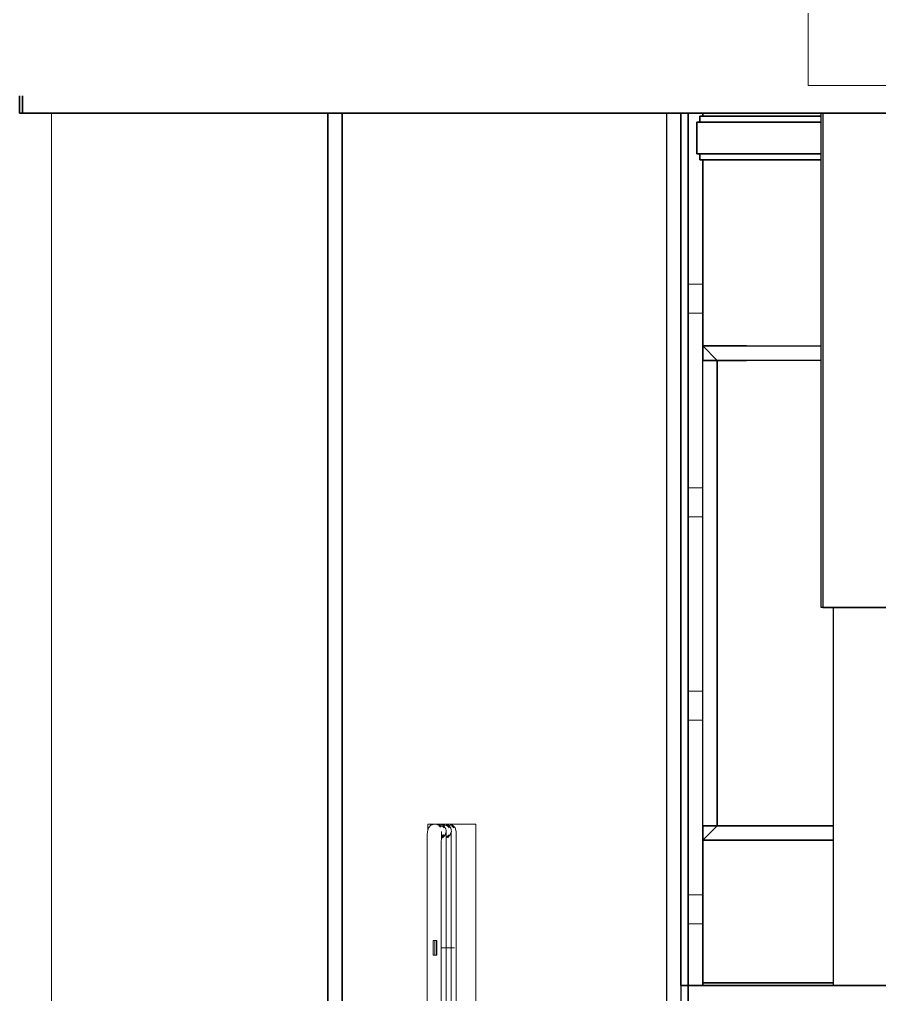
# Model space of a CAD drawing. Header units: millimetres. Extents: x 3774 to 718460, y -768339 to 192544.
# Drawn here: x 504453 to 507411, y -731142 to -727789 of the extents above; entities that cross this region are included whole.
import ezdxf

# ---------------------------------------------------------------- set-up
doc = ezdxf.new("R2010")
doc.units = ezdxf.units.MM
for name, pattern in [('DPA_Hidden 50', [3, 2, -1]), ('XKITLINE00', [0]), ('XKITLINE02', [4, 2, -2])]:
    doc.linetypes.add(name, pattern=pattern)
doc.layers.add('000 - 0_HIDE_OBJ_FRAMING_DEF_SUB_1', color=7, linetype='Continuous')
doc.layers.add('Bolt', color=7, linetype='Continuous', lineweight=0)
doc.layers.add('Part', color=7, linetype='Continuous', lineweight=0)

# ---------------------------------------------------------------- blocks, each defined once
blk = doc.blocks.new('*A21306429')
at = {"layer": 'Part', "color": 7, "linetype": 'XKITLINE00', "lineweight": 0}
for p, q in [((2515.971227, -152.659902), (2515.920561, -152.659902)), ((2515.920561, -152.659902), (2515.920561, -153.059902)), ((2515.968556, -153.059902), (2515.968556, -152.659902)), ((2515.920561, -153.059902), (2515.971227, -153.059902))]:
    blk.add_line(p, q, dxfattribs=at)
blk = doc.blocks.new('*A21316430')
at = {"layer": 'Part', "color": 7, "linetype": 'XKITLINE00', "lineweight": 0}
for p, q in [((2516.025075, -152.659902), (2515.971227, -152.659902)), ((2515.971227, -152.659902), (2515.971227, -153.059902)), ((2516.019232, -153.059902), (2516.019232, -152.659902)), ((2516.025075, -153.059902), (2516.025075, -152.659902)), ((2516.019232, -153.059902), (2515.971227, -153.059902)), ((2516.025075, -153.059902), (2516.019232, -153.059902))]:
    blk.add_line(p, q, dxfattribs=at)
blk = doc.blocks.new('*A21466443')
at = {"layer": 'Part', "color": 7, "linetype": 'XKITLINE00', "lineweight": 0}
for p, q in [((2529.844987, -123.539902), (2526.244987, -123.539902)), ((2526.244987, -123.539902), (2526.244987, -129.139902)), ((2529.844987, -129.139902), (2529.844987, -123.539902)), ((2526.244987, -129.139902), (2529.844987, -129.139902))]:
    blk.add_line(p, q, dxfattribs=at)
blk = doc.blocks.new('*A21656460')
at = {"layer": 'Part', "color": 7, "linetype": 'XKITLINE00', "lineweight": 0}
for p, q in [((2516.233001, -149.459902), (2516.359487, -149.459902)), ((2516.328533, -149.485502), (2516.359487, -149.485502)), ((2516.359487, -149.459902), (2516.456678, -149.485946)), ((2516.359487, -149.485502), (2516.44388, -149.508116)), ((2516.44388, -149.508116), (2516.49286, -149.557102)), ((2516.527827, -149.557102), (2516.456678, -149.485946)), ((2516.553869, -149.654302), (2516.527827, -149.557102)), ((2516.556003, -149.674937), (2516.553869, -149.654302)), ((2516.170393, -149.801148), (2516.169512, -149.751502)), ((2516.206495, -149.766851), (2516.191148, -149.751502)), ((2516.195182, -149.755536), (2516.19511, -149.751502)), ((2516.286119, -149.803441), (2516.293582, -149.805441)), ((2516.557991, -149.735437), (2516.556003, -149.674937)), ((2516.559699, -149.831678), (2516.557991, -149.735437)), ((2516.561009, -149.957102), (2516.559699, -149.831678)), ((2516.561833, -150.103161), (2516.561009, -149.957102)), ((2516.562114, -150.259902), (2516.561833, -150.103161)), ((2516.562114, -161.459902), (2516.562114, -150.259902)), ((2516.561833, -161.616642), (2516.562114, -161.459902)), ((2516.561009, -161.762702), (2516.561833, -161.616642)), ((2516.169512, -161.968302), (2516.170393, -161.918655)), ((2516.191148, -161.968302), (2516.206495, -161.952953)), ((2516.19511, -161.968302), (2516.195182, -161.964267)), ((2516.286119, -161.916362), (2516.293582, -161.914363)), ((2516.556003, -162.044866), (2516.557991, -161.984367)), ((2516.557991, -161.984367), (2516.559699, -161.888125)), ((2516.559699, -161.888125), (2516.561009, -161.762702)), ((2516.233001, -162.259902), (2516.359487, -162.259902)), ((2516.328533, -162.234302), (2516.359487, -162.234302)), ((2516.44388, -162.211687), (2516.359487, -162.234302)), ((2516.359487, -162.259902), (2516.456678, -162.233857)), ((2516.49286, -162.162702), (2516.44388, -162.211687)), ((2516.456678, -162.233857), (2516.527827, -162.162702)), ((2516.527827, -162.162702), (2516.553869, -162.065502)), ((2516.553869, -162.065502), (2516.556003, -162.044866))]:
    blk.add_line(p, q, dxfattribs=at)
for centre, radius, start, end in [((2516.233001, -149.654302), 0.1944, 123.950164, 136.181094), ((2516.233001, -149.654302), 0.1688, 115.808054, 136.360557), ((2516.233001, -149.654302), 0.1944, 356.349121, 112.433954), ((2516.233001, -149.654302), 0.1688, 36.083992, 103.358524), ((2516.233001, -149.654302), 0.1688, 240.843581, 244.191946), ((2516.233001, -162.065502), 0.1688, 115.808054, 119.156419), ((2516.233001, -162.065502), 0.1944, 223.818906, 236.049836), ((2516.233001, -162.065502), 0.1688, 223.639443, 244.191946), ((2516.233001, -162.065502), 0.1944, 247.566046, 3.65088), ((2516.233001, -162.065502), 0.1688, 256.641476, 323.916008)]:
    blk.add_arc(centre, radius, start, end, dxfattribs=at)
blk = doc.blocks.new('*A21666461')
at = {"layer": 'Part', "color": 7, "linetype": 'XKITLINE00', "lineweight": 0}
for p, q in [((2515.765468, -149.674937), (2515.767601, -149.654302)), ((2515.767601, -149.654302), (2515.793644, -149.557102)), ((2515.793644, -149.557102), (2515.864792, -149.485946)), ((2515.961983, -149.459902), (2515.864792, -149.485946)), ((2516.08847, -149.459902), (2515.961983, -149.459902)), ((2516.057515, -149.485502), (2516.08847, -149.485502)), ((2516.154232, -149.674937), (2516.156365, -149.654302)), ((2515.760462, -149.957102), (2515.761772, -149.831678)), ((2515.761772, -149.831678), (2515.763479, -149.735437)), ((2515.763479, -149.735437), (2515.765468, -149.674937)), ((2516.149226, -149.957102), (2516.150536, -149.831678)), ((2516.150536, -149.831678), (2516.152243, -149.735437)), ((2516.152243, -149.735437), (2516.154232, -149.674937)), ((2515.759357, -150.259902), (2515.759638, -150.103161)), ((2515.759638, -150.103161), (2515.760462, -149.957102)), ((2516.148121, -150.259902), (2516.148402, -150.103161)), ((2516.148402, -150.103161), (2516.149226, -149.957102)), ((2515.759357, -161.459902), (2515.759357, -150.259902)), ((2516.148121, -161.459902), (2516.148121, -150.259902)), ((2515.759638, -161.616642), (2515.759357, -161.459902)), ((2516.148402, -161.616642), (2516.148121, -161.459902)), ((2515.760462, -161.762702), (2515.759638, -161.616642)), ((2516.149226, -161.762702), (2516.148402, -161.616642)), ((2515.761772, -161.888125), (2515.760462, -161.762702)), ((2515.763479, -161.984367), (2515.761772, -161.888125)), ((2515.765468, -162.044866), (2515.763479, -161.984367)), ((2516.150536, -161.888125), (2516.149226, -161.762702)), ((2516.152243, -161.984367), (2516.150536, -161.888125)), ((2516.154232, -162.044866), (2516.152243, -161.984367)), ((2515.767601, -162.065502), (2515.765468, -162.044866)), ((2515.793644, -162.162702), (2515.767601, -162.065502)), ((2515.864792, -162.233857), (2515.793644, -162.162702)), ((2515.961983, -162.259902), (2515.864792, -162.233857)), ((2516.08847, -162.259902), (2515.961983, -162.259902)), ((2516.057515, -162.234302), (2516.08847, -162.234302)), ((2516.156365, -162.065502), (2516.154232, -162.044866))]:
    blk.add_line(p, q, dxfattribs=at)
for centre, radius, start, end in [((2516.08847, -149.654302), 0.1944, 289.28989, 109.615834), ((2516.08847, -149.654302), 0.1688, 36.083992, 98.212631), ((2516.08847, -149.654302), 0.1688, 292.350355, 323.916008), ((2516.08847, -162.065502), 0.1944, 250.384166, 70.71011), ((2516.08847, -162.065502), 0.1688, 36.083992, 67.649645), ((2516.08847, -162.065502), 0.1688, 261.787369, 323.916008)]:
    blk.add_arc(centre, radius, start, end, dxfattribs=at)
blk = doc.blocks.new('*A21676462')
at = {"layer": 'Part', "color": 7, "linetype": 'XKITLINE00', "lineweight": 0}
for p, q in [((2516.39675, -149.751502), (2516.419338, -149.671272)), ((2516.421048, -149.666859), (2516.419338, -149.671272)), ((2516.423059, -149.664538), (2516.421048, -149.666859)), ((2516.421322, -149.664538), (2516.423059, -149.664538)), ((2516.424116, -149.664538), (2516.423059, -149.664538)), ((2516.424116, -162.055265), (2516.424116, -149.664538)), ((2516.151053, -149.802558), (2516.15808, -149.804448)), ((2516.151072, -149.801485), (2516.16012, -149.803901)), ((2516.312136, -149.800487), (2516.286119, -149.807433)), ((2516.286119, -149.83294), (2516.324633, -149.822657)), ((2516.361783, -149.751502), (2516.312136, -149.800487)), ((2516.324633, -149.822657), (2516.39675, -149.751502)), ((2516.151053, -161.917245), (2516.15808, -161.915355)), ((2516.151072, -161.918318), (2516.16012, -161.915902)), ((2516.324633, -161.897146), (2516.286119, -161.886863)), ((2516.286119, -161.91237), (2516.312136, -161.919317)), ((2516.312136, -161.919317), (2516.361783, -161.968302)), ((2516.39675, -161.968302), (2516.324633, -161.897146)), ((2516.419338, -162.048531), (2516.39675, -161.968302)), ((2516.419338, -162.048531), (2516.421048, -162.052945)), ((2516.421048, -162.052945), (2516.423059, -162.055265)), ((2516.421322, -162.055265), (2516.423059, -162.055265)), ((2516.423059, -162.055265), (2516.424116, -162.055265))]:
    blk.add_line(p, q, dxfattribs=at)
blk = doc.blocks.new('*A21686463')
at = {"layer": 'Part', "color": 7, "linetype": 'XKITLINE00', "lineweight": 0}
for p, q in [((2515.77397, -149.63053), (2515.77397, -149.459902)), ((2515.77397, -149.459902), (2517.095448, -149.459902)), ((2517.095448, -163.059902), (2517.095448, -149.459902)), ((2515.77397, -163.059902), (2515.77397, -162.089273))]:
    blk.add_line(p, q, dxfattribs=at)
blk = doc.blocks.new('*A21696464')
at = {"layer": 'Bolt', "color": 7, "linetype": 'XKITLINE02', "lineweight": 0}
blk.add_line((2516.509428, -152.859902), (2516.1661, -152.859902), dxfattribs=at)
blk = doc.blocks.new('*A21726467')
at = {"layer": 'Part', "color": 7, "linetype": 'XKITLINE00', "lineweight": 0}
for p, q in [((2516.258754, -149.751502), (2516.281341, -149.671272)), ((2516.283052, -149.666859), (2516.281341, -149.671272)), ((2516.285062, -149.664538), (2516.283052, -149.666859)), ((2516.283325, -149.664538), (2516.285062, -149.664538)), ((2516.286119, -149.664538), (2516.285062, -149.664538)), ((2516.286119, -162.055265), (2516.286119, -149.664538)), ((2516.15053, -149.832297), (2516.186636, -149.822657)), ((2516.186636, -149.822657), (2516.258754, -149.751502)), ((2516.186636, -161.897146), (2516.15053, -161.887506)), ((2516.258754, -161.968302), (2516.186636, -161.897146)), ((2516.281341, -162.048531), (2516.258754, -161.968302)), ((2516.281341, -162.048531), (2516.283052, -162.052945)), ((2516.283052, -162.052945), (2516.285062, -162.055265)), ((2516.283325, -162.055265), (2516.285062, -162.055265)), ((2516.285062, -162.055265), (2516.286119, -162.055265))]:
    blk.add_line(p, q, dxfattribs=at)
blk = doc.blocks.new('*A21736468')
at = {"layer": 'Part', "color": 7, "linetype": 'XKITLINE00', "lineweight": 0}
for p, q in [((2516.08847, -149.459902), (2516.233001, -149.459902)), ((2516.184002, -149.485502), (2516.233001, -149.485502)), ((2516.281341, -149.671272), (2516.258754, -149.751502)), ((2516.281341, -149.671272), (2516.282606, -149.666859)), ((2516.282606, -149.666859), (2516.283325, -149.664538)), ((2516.419338, -149.671272), (2516.39675, -149.751502)), ((2516.419338, -149.671272), (2516.420603, -149.666859)), ((2516.420603, -149.666859), (2516.421322, -149.664538)), ((2516.186636, -149.822657), (2516.15053, -149.832297)), ((2516.151053, -149.802558), (2516.15808, -149.804448)), ((2516.151072, -149.801485), (2516.16012, -149.803901)), ((2516.172862, -149.800487), (2516.151469, -149.779091)), ((2516.258754, -149.751502), (2516.186636, -149.822657)), ((2516.286119, -149.807433), (2516.312136, -149.800487)), ((2516.324633, -149.822657), (2516.286119, -149.83294)), ((2516.312136, -149.800487), (2516.361783, -149.751502)), ((2516.39675, -149.751502), (2516.324633, -149.822657))]:
    blk.add_line(p, q, dxfattribs=at)
for centre, radius, start, end in [((2516.08847, -149.654302), 0.1944, 289.289892, 109.615833), ((2516.08847, -149.654302), 0.1688, 36.083992, 98.21263), ((2516.233001, -149.654302), 0.1944, 123.950164, 136.181094), ((2516.233001, -149.654302), 0.1688, 115.808054, 136.360557), ((2516.233001, -149.654302), 0.1944, 356.349121, 112.433954), ((2516.233001, -149.654302), 0.1688, 36.083992, 103.358524), ((2516.233001, -149.654302), 0.1688, 240.843581, 244.191946), ((2516.08847, -149.654302), 0.1688, 292.350357, 323.916008)]:
    blk.add_arc(centre, radius, start, end, dxfattribs=at)
blk = doc.blocks.new('W-1-PP19-SE-ENT3_20260407-143459_PP19_ENT3_SE_ELE4')
at = {"color": 7, "lineweight": 0, "xscale": 125, "yscale": 125, "zscale": 125}
for name in ['*A21466443', '*A21666461', '*A21686463', '*A21736468', '*A21656460', '*A21726467', '*A21676462', '*A21306429', '*A21316430', '*A21696464']:
    blk.add_blockref(name, (-320145.950375, 121992.48775), dxfattribs=at)
blk = doc.blocks.new('System Panel - Entrance Glazed 12mm-11964370-2350-01 ENTRANCE 3 ELEVATION 4')
at = {"layer": '000 - 0_HIDE_OBJ_FRAMING_DEF_SUB_1', "color": 7}
for p, q in [((-15629.9, 105550), (-17369.9, 105550)), ((-17369.9, 105550), (-17369.9, 103850)), ((-17369.9, 105550), (-15629.9, 105550)), ((-15629.9, 103850), (-15629.9, 105550)), ((-15629.9, 105550), (-15629.9, 103850)), ((-17369.9, 103850), (-15629.9, 103850)), ((-15629.9, 103850), (-17369.9, 103850))]:
    blk.add_line(p, q, dxfattribs=at)
blk = doc.blocks.new('DPA_Rectangular Tuscan Column - Rectangular Tuscan Column-11935156-2350-01 ENTRANCE 3 ELEVATION 4')
at = {"layer": '000 - 0_HIDE_OBJ_FRAMING_DEF_SUB_1', "color": 7}
for p, q in [((-17783, 105550), (-17633, 105550)), ((-17633, 105550), (-17783, 105550)), ((-17783, 105540), (-17783, 105550)), ((-17783, 105550), (-17783, 105540)), ((-17233, 105550), (-17183, 105550)), ((-17183, 105550), (-17233, 105550)), ((-17803, 105520), (-17803, 105410)), ((-17803, 105410), (-17803, 105520)), ((-17803, 105520), (-17783, 105520)), ((-17783, 105520), (-17803, 105520)), ((-17793, 105540), (-17793, 105520)), ((-17793, 105520), (-17793, 105540)), ((-17793, 105540), (-17783, 105540)), ((-17783, 105540), (-17793, 105540)), ((-17783, 105520), (-17793, 105520)), ((-17793, 105520), (-17783, 105520)), ((-17783, 105410), (-17803, 105410)), ((-17803, 105410), (-17783, 105410)), ((-17793, 105410), (-17793, 105390)), ((-17793, 105390), (-17793, 105410)), ((-17793, 105410), (-17783, 105410)), ((-17783, 105410), (-17793, 105410)), ((-17783, 105390), (-17793, 105390)), ((-17793, 105390), (-17783, 105390)), ((-17783, 104750), (-17783, 105390)), ((-17783, 105390), (-17783, 104750)), ((-17633, 104750), (-17783, 104750)), ((-17783, 104750), (-17633, 104750)), ((-17783, 104700), (-17783, 104750)), ((-17783, 104750), (-17733, 104700)), ((-17633, 104750), (-17783, 104750)), ((-17783, 104750), (-17633, 104750)), ((-17783, 104750), (-17733, 104700)), ((-17783, 104750), (-17783, 104700)), ((-17783, 103100), (-17783, 104700)), ((-17783, 103100), (-17783, 104700)), ((-17783, 104700), (-17733, 104700)), ((-17733, 104700), (-17783, 104700)), ((-17783, 104700), (-17733, 104700)), ((-17733, 104700), (-17783, 104700)), ((-17733, 103100), (-17733, 104700)), ((-17733, 104700), (-17733, 103100)), ((-17633, 104700), (-17733, 104700)), ((-17733, 104700), (-17633, 104700)), ((-17733, 104700), (-17633, 104700)), ((-17633, 104700), (-17733, 104700)), ((-17733, 103100), (-17783, 103100)), ((-17783, 103100), (-17733, 103100)), ((-17733, 103100), (-17783, 103050)), ((-17783, 103050), (-17783, 103100)), ((-17733, 103100), (-17783, 103100)), ((-17733, 103100), (-17783, 103050)), ((-17783, 103100), (-17783, 103050)), ((-17783, 103100), (-17733, 103100)), ((-17733, 103100), (-17633, 103100)), ((-17633, 103100), (-17733, 103100)), ((-17633, 103100), (-17733, 103100)), ((-17733, 103100), (-17633, 103100)), ((-17783, 103050), (-17633, 103050)), ((-17633, 103050), (-17783, 103050)), ((-17783, 102560), (-17783, 103050)), ((-17783, 103050), (-17783, 102560)), ((-17783, 103050), (-17633, 103050)), ((-17633, 103050), (-17783, 103050)), ((-17783, 102560), (-17633, 102560)), ((-17633, 102560), (-17783, 102560)), ((-17783, 102550), (-17783, 102560)), ((-17783, 102560), (-17783, 102550)), ((-17783, 102560), (-17633, 102560)), ((-17633, 102560), (-17783, 102560)), ((-17783, 102550), (-17633, 102550)), ((-17633, 102550), (-17783, 102550)), ((-17233, 102550), (-17183, 102550)), ((-17183, 102550), (-17233, 102550))]:
    blk.add_line(p, q, dxfattribs=at)
blk = doc.blocks.new('DPA_Rectangular Tuscan Column - Rectangular Tuscan Column-V146-2350-01 ENTRANCE 3 ELEVATION 4')
at = {"layer": '000 - 0_HIDE_OBJ_FRAMING_DEF_SUB_1', "color": 7}
for p, q in [((-17783, 105550), (-17183, 105550)), ((-17633, 105550), (-17783, 105550)), ((-17783, 105540), (-17783, 105550)), ((-17783, 105550), (-17783, 105540)), ((-17233, 105550), (-17633, 105550)), ((-17183, 105550), (-17233, 105550)), ((-17803, 105520), (-17803, 105410)), ((-17803, 105410), (-17803, 105520)), ((-17803, 105520), (-17783, 105520)), ((-17375.9, 105520), (-17803, 105520)), ((-17793, 105540), (-17793, 105520)), ((-17793, 105520), (-17793, 105540)), ((-17793, 105540), (-17783, 105540)), ((-17375.9, 105540), (-17793, 105540)), ((-17783, 105520), (-17793, 105520)), ((-17793, 105520), (-17375.9, 105520)), ((-17783, 105540), (-17375.9, 105540)), ((-17783, 105410), (-17803, 105410)), ((-17803, 105410), (-17375.9, 105410)), ((-17793, 105410), (-17793, 105390)), ((-17793, 105390), (-17793, 105410)), ((-17793, 105410), (-17783, 105410)), ((-17375.9, 105410), (-17793, 105410)), ((-17783, 105390), (-17793, 105390)), ((-17793, 105390), (-17375.9, 105390)), ((-17783, 104750), (-17783, 105390)), ((-17783, 105390), (-17783, 104750)), ((-17375.9, 105390), (-17783, 105390)), ((-17633, 104750), (-17783, 104750)), ((-17783, 104750), (-17375.9, 104750)), ((-17783, 104700), (-17783, 104750)), ((-17783, 104750), (-17733, 104700)), ((-17633, 104750), (-17783, 104750)), ((-17783, 104750), (-17375.9, 104750)), ((-17783, 104750), (-17733, 104700)), ((-17783, 104750), (-17783, 104700)), ((-17633, 104750), (-17375.9, 104750)), ((-17783, 103100), (-17783, 104700)), ((-17783, 103100), (-17783, 104700)), ((-17783, 104700), (-17733, 104700)), ((-17733, 104700), (-17783, 104700)), ((-17783, 104700), (-17733, 104700)), ((-17733, 104700), (-17783, 104700)), ((-17733, 103100), (-17733, 104700)), ((-17733, 104700), (-17733, 103100)), ((-17375.9, 104700), (-17733, 104700)), ((-17733, 104700), (-17633, 104700)), ((-17733, 104700), (-17633, 104700)), ((-17375.9, 104700), (-17733, 104700)), ((-17733, 103100), (-17783, 103100)), ((-17783, 103100), (-17733, 103100)), ((-17733, 103100), (-17783, 103050)), ((-17783, 103050), (-17783, 103100)), ((-17733, 103100), (-17783, 103100)), ((-17733, 103100), (-17783, 103050)), ((-17783, 103100), (-17783, 103050)), ((-17783, 103100), (-17733, 103100)), ((-17733, 103100), (-17633, 103100)), ((-17332.7, 103100), (-17733, 103100)), ((-17633, 103100), (-17733, 103100)), ((-17733, 103100), (-17332.7, 103100)), ((-17783, 103050), (-17332.7, 103050)), ((-17633, 103050), (-17783, 103050)), ((-17783, 102560), (-17783, 103050)), ((-17783, 103050), (-17783, 102560)), ((-17783, 103050), (-17633, 103050)), ((-17332.7, 103050), (-17783, 103050)), ((-17783, 102560), (-17332.7, 102560)), ((-17633, 102560), (-17783, 102560)), ((-17783, 102550), (-17783, 102560)), ((-17783, 102560), (-17783, 102550)), ((-17783, 102560), (-17633, 102560)), ((-17332.7, 102560), (-17783, 102560)), ((-17783, 102550), (-17633, 102550)), ((-17183, 102550), (-17783, 102550)), ((-17233, 102550), (-17183, 102550))]:
    blk.add_line(p, q, dxfattribs=at)
blk = doc.blocks.new('System Panel - Entrance Glazed 12mm-11964369-2350-01 ENTRANCE 3 ELEVATION 4')
at = {"layer": '000 - 0_HIDE_OBJ_FRAMING_DEF_SUB_1', "color": 7}
for p, q in [((-17375.9, 103850), (-17375.9, 105550)), ((-17375.9, 105550), (-17363.9, 105550)), ((-17363.9, 103850), (-17375.9, 103850))]:
    blk.add_line(p, q, dxfattribs=at)
blk = doc.blocks.new('System Panel - Entrance Glazed 12mm-11964405-2350-01 ENTRANCE 3 ELEVATION 4')
at = {"layer": '000 - 0_HIDE_OBJ_FRAMING_DEF_SUB_1', "color": 7}
blk.add_line((-17261.9, 102550), (-17273.9, 102550), dxfattribs=at)
blk = doc.blocks.new('System Panel - Entrance Glazed 12mm-11964406-2350-01 ENTRANCE 3 ELEVATION 4')
at = {"layer": '000 - 0_HIDE_OBJ_FRAMING_DEF_SUB_1', "color": 7}
for p, q in [((-15629.9, 102550), (-15629.9, 103950)), ((-15629.9, 103950), (-15629.9, 102550)), ((-17267.9, 102550), (-15629.9, 102550)), ((-15629.9, 102550), (-17267.9, 102550))]:
    blk.add_line(p, q, dxfattribs=at)
blk = doc.blocks.new('Columns 1 - Columns 1-11975805-2350-01 ENTRANCE 3 ELEVATION 4')
at = {"layer": '000 - 0_HIDE_OBJ_FRAMING_DEF_SUB_1', "color": 7}
for p, q in [((-17332.7, 102550), (-17332.7, 103850)), ((-17332.7, 102550), (-17332.7, 103850)), ((-17092.9, 102550), (-17332.7, 102550)), ((-17332.7, 102550), (-17182.9, 102550)), ((-17182.9, 102550), (-17092.9, 102550))]:
    blk.add_line(p, q, dxfattribs=at)
blk = doc.blocks.new('System Panel - DPA-AR_Metal Ceiling Rectangular Panel-16084104-2350-01 ENTRANCE 3 ELEVATION 4')
at = {"layer": '000 - 0_HIDE_OBJ_FRAMING_DEF_SUB_1', "color": 7}
for p, q in [((-20123, 105555), (-20123, 105550)), ((-20123, 105550), (-20123, 105555)), ((-20123, 105550), (-19247.7, 105550)), ((-19247.7, 105550), (-20123, 105550)), ((-19198.2, 105550), (-17832.9, 105550)), ((-17832.9, 105550), (-19198.2, 105550))]:
    blk.add_line(p, q, dxfattribs=at)
blk = doc.blocks.new('DPA_CP_Metal Ceiling Panel - Vertical Panel Entrance-16084103-2350-01 ENTRANCE 3 ELEVATION 4')
at = {"layer": '000 - 0_HIDE_OBJ_FRAMING_DEF_SUB_1', "color": 7}
for p, q in [((-20123, 105550), (-20123, 105555)), ((-20123, 105550), (-20123, 105555)), ((-19483, 105550), (-20123, 105550)), ((-20123, 105550), (-19483, 105550))]:
    blk.add_line(p, q, dxfattribs=at)
blk = doc.blocks.new('System Panel - DPA-AR_Metal Ceiling Rectangular Panel-16084102-2350-01 ENTRANCE 3 ELEVATION 4')
at = {"layer": '000 - 0_HIDE_OBJ_FRAMING_DEF_SUB_1', "color": 7}
for p, q in [((-20123, 105555), (-20123, 105550)), ((-20123, 105550), (-20123, 105555)), ((-20123, 105550), (-19247.7, 105550)), ((-19247.7, 105550), (-20123, 105550)), ((-19198.2, 105550), (-19023, 105550)), ((-17832.9, 105550), (-19198.2, 105550)), ((-18973, 105550), (-17832.9, 105550))]:
    blk.add_line(p, q, dxfattribs=at)
blk = doc.blocks.new('System Panel - DPA-AR_Metal Ceiling Rectangular Panel-16084402-2350-01 ENTRANCE 3 ELEVATION 4')
at = {"layer": '000 - 0_HIDE_OBJ_FRAMING_DEF_SUB_1', "color": 7}
for p, q in [((-20123, 105555), (-20123, 105550)), ((-20123, 105550), (-20123, 105555)), ((-20123, 105550), (-19247.7, 105550)), ((-19247.7, 105550), (-20123, 105550)), ((-19198.2, 105550), (-17832.9, 105550)), ((-17783, 105550), (-19198.2, 105550)), ((-17832.9, 105550), (-17783, 105550))]:
    blk.add_line(p, q, dxfattribs=at)
blk = doc.blocks.new('System Panel - DPA-AR_Metal Ceiling Rectangular Panel-16084403-2350-01 ENTRANCE 3 ELEVATION 4')
at = {"layer": '000 - 0_HIDE_OBJ_FRAMING_DEF_SUB_1', "color": 7}
for p, q in [((-20123, 105555), (-20123, 105550)), ((-20123, 105550), (-20123, 105555)), ((-20123, 105550), (-19247.7, 105550)), ((-19247.7, 105550), (-20123, 105550)), ((-19198.2, 105550), (-17783, 105550)), ((-17783, 105550), (-19198.2, 105550))]:
    blk.add_line(p, q, dxfattribs=at)
blk = doc.blocks.new('System Panel - DPA-AR_Metal Ceiling Rectangular Panel-16084612-2350-01 ENTRANCE 3 ELEVATION 4')
at = {"layer": '000 - 0_HIDE_OBJ_FRAMING_DEF_SUB_1', "color": 7}
for p, q in [((-20123, 105555), (-20123, 105550)), ((-20123, 105550), (-20123, 105555)), ((-20123, 105550), (-17783, 105550)), ((-17783, 105550), (-20123, 105550))]:
    blk.add_line(p, q, dxfattribs=at)
blk = doc.blocks.new('DPA_CP_Metal Ceiling Panel - Vertical Panel Entrance-16084011-2350-01 ENTRANCE 3 ELEVATION 4')
at = {"layer": '000 - 0_HIDE_OBJ_FRAMING_DEF_SUB_1', "color": 7}
for p, q in [((-20123, 105550), (-20123, 105555)), ((-20123, 105550), (-20123, 105555)), ((-19247.7, 105550), (-20123, 105550)), ((-20123, 105550), (-19247.7, 105550)), ((-19023, 105550), (-19198.2, 105550)), ((-19198.2, 105550), (-19023, 105550))]:
    blk.add_line(p, q, dxfattribs=at)
blk = doc.blocks.new('System Panel - DPA-AR_Metal Ceiling Rectangular Panel-16084010-2350-01 ENTRANCE 3 ELEVATION 4')
at = {"layer": '000 - 0_HIDE_OBJ_FRAMING_DEF_SUB_1', "color": 7}
for p, q in [((-20123, 105555), (-20123, 105550)), ((-20123, 105550), (-20123, 105555)), ((-20123, 105550), (-19247.7, 105550)), ((-19247.7, 105550), (-20123, 105550)), ((-19198.2, 105550), (-19023, 105550)), ((-19023, 105550), (-19198.2, 105550))]:
    blk.add_line(p, q, dxfattribs=at)
blk = doc.blocks.new('System Panel - DPA-AR_Metal Ceiling Rectangular Panel-19134544-2350-01 ENTRANCE 3 ELEVATION 4')
at = {"layer": '000 - 0_HIDE_OBJ_FRAMING_DEF_SUB_1', "color": 7}
for p, q in [((-20123, 105555), (-20123, 105550)), ((-20123, 105550), (-20123, 105555)), ((-20123, 105550), (-19247.7, 105550)), ((-19247.7, 105550), (-20123, 105550)), ((-19198.2, 105550), (-19023, 105550)), ((-19023, 105550), (-19198.2, 105550))]:
    blk.add_line(p, q, dxfattribs=at)
blk = doc.blocks.new('DPA_Curved type D - Curved Type A-19568152-2350-01 ENTRANCE 3 ELEVATION 4')
at = {"layer": '000 - 0_HIDE_OBJ_FRAMING_DEF_SUB_1', "color": 7}
for p, q in [((-19073, 105550), (-19023, 105550)), ((-17858, 105550), (-19073, 105550)), ((-19073, 102450), (-19073, 105550)), ((-19073, 105550), (-19073, 102450)), ((-19023, 105550), (-17908, 105550)), ((-19023, 102450), (-19023, 105550)), ((-19023, 105550), (-19023, 102450)), ((-17908, 105550), (-17858, 105550)), ((-17908, 105550), (-17908, 102450)), ((-17908, 105550), (-17908, 102450)), ((-17858, 105550), (-17858, 102450)), ((-17858, 105550), (-17858, 102450)), ((-19073, 102450), (-17858, 102450)), ((-19023, 102450), (-19073, 102450)), ((-17908, 102450), (-19023, 102450)), ((-17858, 102450), (-17908, 102450))]:
    blk.add_line(p, q, dxfattribs=at)
blk = doc.blocks.new('A5 _REVERSE_ - A5_Wall_ Acess Panel 900X900-19570345-2350-01 ENTRANCE 3 ELEVATION 4')
at = {"layer": '000 - 0_HIDE_OBJ_FRAMING_DEF_SUB_1', "color": 7}
for p, q in [((-19073, 103000), (-19073, 102100)), ((-19073, 103000), (-19073, 102100)), ((-19073, 102965), (-19073, 102135)), ((-19073, 102135), (-19073, 102965)), ((-19073, 102135), (-19073, 102965)), ((-19073, 102965), (-19073, 102135))]:
    blk.add_line(p, q, dxfattribs=at)
blk = doc.blocks.new('A$C7d5df670')
at = {"layer": '000 - 0_HIDE_OBJ_FRAMING_DEF_SUB_1', "lineweight": 9}
h = blk.add_hatch(dxfattribs=at)
h.set_pattern_fill('FP_48', style=0, pattern_type=2)
h.set_pattern_definition([(0, (1105, 2000), (0, 1400), []), (0, (1105, 2100), (0, 1400), []), (0, (1105, 2700), (0, 1400), []), (0, (1105, 2800), (0, 1400), []), (90, (1105, 1400), (-1200, 7e-14), []), (90, (1705, 2000), (-1200, 700), [100, -600])])
h.paths.add_polyline_path([(480, 1400), (530, 1400), (530, 4240), (520, 4240), (520, 4260), (510, 4260), (510, 4370), (520, 4370), (520, 4390), (530, 4390), (530, 4400), (480, 4400), (480, 1410)])
at = {"layer": '000 - 0_HIDE_OBJ_FRAMING_DEF_SUB_1', "color": 7}
for p, q in [((-1820, 4460), (-1820, 4400)), ((-1820, 4460), (-1820, 4400)), ((-1820, 4400), (-1820, 4460)), ((-1820, 4400), (-1820, 4460)), ((-1820, 4460), (-1820, 4400)), ((-1820, 4460), (-1820, 4400)), ((-1820, 4400), (-1820, 4460)), ((-1820, 4460), (-1820, 4400)), ((-1820, 4400), (-1820, 4460)), ((-1820, 4460), (-1820, 4400)), ((-1820, 4400), (-1820, 4460)), ((-1820, 4460), (-1820, 4400)), ((-1820, 4400), (-1820, 4460)), ((-1820, 4460), (-1820, 4400)), ((-1820, 4400), (-1820, 4460)), ((-1820, 4460), (-1820, 4400)), ((-1820, 4400), (-1820, 4460)), ((-1820, 4460), (-1820, 4400)), ((-1820, 4400), (-1820, 4460)), ((-1820, 4460), (-1820, 4400)), ((-1820, 4400), (-1820, 4460)), ((-1820, 4460), (-1820, 4400)), ((-1820, 4400), (-1820, 4460)), ((-1820, 4460), (-1820, 4400)), ((-1820, 4400), (-1820, 4460)), ((-1820, 4460), (-1820, 4400)), ((-1820, 4400), (-1820, 4460)), ((-1820, 4460), (-1820, 4400)), ((-1820, 4400), (-1820, 4460)), ((-1820, 4460), (-1820, 4400)), ((-1820, 4400), (-1820, 4460)), ((-1820, 4460), (-1820, 4400)), ((-1820, 4400), (-1820, 4460)), ((-1820, 4460), (-1820, 4400)), ((-1820, 4400), (-1820, 4460)), ((-1820, 4460), (-1820, 4400)), ((-1820, 4400), (-1820, 4460)), ((-1820, 4460), (-1820, 4400)), ((-1820, 4400), (-1820, 4460)), ((-1820, 4460), (-1820, 4400)), ((-1820, 4400), (-1820, 4460)), ((-1820, 4460), (-1820, 4400)), ((-1820, 4400), (-1820, 4460)), ((-1820, 4460), (-1820, 4400)), ((-1820, 4400), (-1820, 4460)), ((-1810, 4460), (-1810, 4400)), ((-1810, 4400), (-1810, 4460)), ((-1810, 4400), (-1810, 4460)), ((-1810, 4460), (-1810, 4400)), ((-1810, 4460), (-1810, 4400)), ((-1810, 4400), (-1810, 4460)), ((-1810, 4400), (-1810, 4460)), ((-1810, 4460), (-1810, 4400)), ((-1810, 4400), (-1810, 4460)), ((-1810, 4460), (-1810, 4400)), ((-1810, 4400), (-1810, 4460)), ((-1810, 4460), (-1810, 4400)), ((-1810, 4400), (-1810, 4460)), ((-1810, 4460), (-1810, 4400)), ((-1810, 4400), (-1810, 4460)), ((-1810, 4460), (-1810, 4400)), ((-1810, 4400), (-1810, 4460)), ((-1810, 4460), (-1810, 4400)), ((-1810, 4400), (-1810, 4460)), ((-1810, 4460), (-1810, 4400)), ((-1810, 4400), (-1810, 4460)), ((-1810, 4460), (-1810, 4400)), ((-1810, 4400), (-1810, 4460)), ((-1810, 4460), (-1810, 4400)), ((-1810, 4400), (-1810, 4460)), ((-1810, 4460), (-1810, 4400)), ((-1810, 4400), (-1810, 4460)), ((-1810, 4460), (-1810, 4400)), ((-1810, 4400), (-1810, 4460)), ((-1810, 4460), (-1810, 4400)), ((-1810, 4400), (-1810, 4460)), ((-1810, 4460), (-1810, 4400)), ((-1810, 4400), (-1810, 4460)), ((-1810, 4460), (-1810, 4400)), ((-1810, 4400), (-1810, 4460)), ((-1810, 4460), (-1810, 4400)), ((-1810, 4400), (-1810, 4460)), ((-1810, 4460), (-1810, 4400)), ((-1810, 4400), (-1810, 4460)), ((-1810, 4460), (-1810, 4400)), ((-1810, 4400), (-1810, 4460)), ((-1810, 4460), (-1810, 4400)), ((-1810, 4400), (-1810, 4460)), ((-1810, 4460), (-1810, 4400)), ((-1810, 4460), (-1810, 4400)), ((-1810, 4460), (-1810, 4400)), ((-1810, 4400), (-1820, 4400)), ((-1820, 4400), (-1810, 4400)), ((-1820, 4400), (-1810, 4400)), ((-1810, 4400), (-1820, 4400)), ((-1810, 4400), (-1820, 4400)), ((-1820, 4400), (-1810, 4400)), ((-1820, 4400), (-1810, 4400)), ((-1810, 4400), (-1820, 4400)), ((-1820, 4400), (-1810, 4400)), ((-1810, 4400), (-1820, 4400)), ((-1820, 4400), (-1810, 4400)), ((-1810, 4400), (-1820, 4400)), ((-1820, 4400), (-1810, 4400)), ((-1810, 4400), (-1820, 4400)), ((-1820, 4400), (-1810, 4400)), ((-1810, 4400), (-1820, 4400)), ((-1820, 4400), (-1810, 4400)), ((-1810, 4400), (-1820, 4400)), ((-1820, 4400), (-1810, 4400)), ((-1810, 4400), (-1820, 4400)), ((-1820, 4400), (-1810, 4400)), ((-1810, 4400), (-1820, 4400)), ((-1820, 4400), (-1810, 4400)), ((-1810, 4400), (-1820, 4400)), ((-1820, 4400), (-1810, 4400)), ((-1810, 4400), (-1820, 4400)), ((-1820, 4400), (-1810, 4400)), ((-1810, 4400), (-1820, 4400)), ((-1820, 4400), (-1810, 4400)), ((-1810, 4400), (-1820, 4400)), ((-1820, 4400), (-1810, 4400)), ((-1810, 4400), (-1820, 4400)), ((-1820, 4400), (-1810, 4400)), ((-1810, 4400), (-1820, 4400)), ((-1820, 4400), (-1810, 4400)), ((-1810, 4400), (-1820, 4400)), ((-1820, 4400), (-1810, 4400)), ((-1810, 4400), (-1820, 4400)), ((-1820, 4400), (-1810, 4400)), ((-1810, 4400), (-1820, 4400)), ((-1820, 4400), (-1810, 4400)), ((-1810, 4400), (-1820, 4400)), ((-1820, 4400), (-1810, 4400)), ((-1810, 4400), (-1820, 4400)), ((-1820, 4400), (-1810, 4400)), ((-1810, 4400), (-1820, 4400)), ((-1810, 4400), (-1610, 4400)), ((-1610, 4400), (-1810, 4400)), ((-1810, 4400), (-760, 4400)), ((-760, 4400), (-1810, 4400)), ((-760, 4400), (-1610, 4400)), ((-1610, 4400), (-760, 4400)), ((-760, 3486.2), (-760, 4400)), ((-760, 155), (-760, 4400)), ((480, 4400), (455, 4400)), ((455, 4400), (455, 1400)), ((455, 1400), (455, 4400)), ((455, 4400), (480, 4400)), ((480, 4400), (480, 1400)), ((480, 4400), (480, 1400)), ((480, 1400), (480, 4400)), ((480, 4400), (480, 1400)), ((-760, 155), (-760, 3416.1)), ((-760, 950), (-760, 1850)), ((-760, 1850), (-760, 950)), ((455, 1400), (480, 1400)), ((480, 1400), (455, 1400)), ((480, 1400), (4695.2, 1400)), ((680, 1400), (480, 1400)), ((480, 1300), (480, 1400)), ((480, 1400), (480, 1300)), ((680, 1400), (480, 1400)), ((480, 1400), (680, 1400)), ((1130, 1400), (1080, 1400)), ((1130, 1400), (1080, 1400)), ((1080, 1400), (1130, 1400)), ((4319.9, 1400), (1130, 1400))]:
    blk.add_line(p, q, dxfattribs=at)
at = {"layer": '000 - 0_HIDE_OBJ_FRAMING_DEF_SUB_1', "color": 7, "linetype": 'DPA_Hidden 50', "lineweight": 9}
blk.add_line((-1710, 4400), (-1710, -352.5), dxfattribs=at)
at = {"layer": '000 - 0_HIDE_OBJ_FRAMING_DEF_SUB_1', "color": 7}
for name in ['System Panel - DPA-AR_Metal Ceiling Rectangular Panel-16084104-2350-01 ENTRANCE 3 ELEVATION 4', 'DPA_CP_Metal Ceiling Panel - Vertical Panel Entrance-16084103-2350-01 ENTRANCE 3 ELEVATION 4', 'DPA_CP_Metal Ceiling Panel - Vertical Panel Entrance-16084103-2350-01 ENTRANCE 3 ELEVATION 4', 'System Panel - DPA-AR_Metal Ceiling Rectangular Panel-16084102-2350-01 ENTRANCE 3 ELEVATION 4', 'System Panel - DPA-AR_Metal Ceiling Rectangular Panel-16084402-2350-01 ENTRANCE 3 ELEVATION 4', 'DPA_CP_Metal Ceiling Panel - Vertical Panel Entrance-16084103-2350-01 ENTRANCE 3 ELEVATION 4', 'System Panel - DPA-AR_Metal Ceiling Rectangular Panel-16084403-2350-01 ENTRANCE 3 ELEVATION 4', 'System Panel - DPA-AR_Metal Ceiling Rectangular Panel-16084612-2350-01 ENTRANCE 3 ELEVATION 4', 'DPA_CP_Metal Ceiling Panel - Vertical Panel Entrance-16084011-2350-01 ENTRANCE 3 ELEVATION 4', 'System Panel - DPA-AR_Metal Ceiling Rectangular Panel-16084010-2350-01 ENTRANCE 3 ELEVATION 4', 'DPA_CP_Metal Ceiling Panel - Vertical Panel Entrance-16084011-2350-01 ENTRANCE 3 ELEVATION 4', 'System Panel - DPA-AR_Metal Ceiling Rectangular Panel-19134544-2350-01 ENTRANCE 3 ELEVATION 4', 'System Panel - DPA-AR_Metal Ceiling Rectangular Panel-16084010-2350-01 ENTRANCE 3 ELEVATION 4', 'DPA_CP_Metal Ceiling Panel - Vertical Panel Entrance-16084011-2350-01 ENTRANCE 3 ELEVATION 4', 'System Panel - DPA-AR_Metal Ceiling Rectangular Panel-16084010-2350-01 ENTRANCE 3 ELEVATION 4', 'DPA_CP_Metal Ceiling Panel - Vertical Panel Entrance-16084011-2350-01 ENTRANCE 3 ELEVATION 4', 'System Panel - DPA-AR_Metal Ceiling Rectangular Panel-16084010-2350-01 ENTRANCE 3 ELEVATION 4', 'DPA_CP_Metal Ceiling Panel - Vertical Panel Entrance-16084011-2350-01 ENTRANCE 3 ELEVATION 4', 'System Panel - DPA-AR_Metal Ceiling Rectangular Panel-16084010-2350-01 ENTRANCE 3 ELEVATION 4', 'DPA_CP_Metal Ceiling Panel - Vertical Panel Entrance-16084011-2350-01 ENTRANCE 3 ELEVATION 4', 'System Panel - DPA-AR_Metal Ceiling Rectangular Panel-16084010-2350-01 ENTRANCE 3 ELEVATION 4', 'DPA_CP_Metal Ceiling Panel - Vertical Panel Entrance-16084011-2350-01 ENTRANCE 3 ELEVATION 4', 'DPA_CP_Metal Ceiling Panel - Vertical Panel Entrance-16084103-2350-01 ENTRANCE 3 ELEVATION 4', 'System Panel - DPA-AR_Metal Ceiling Rectangular Panel-16084403-2350-01 ENTRANCE 3 ELEVATION 4', 'DPA_CP_Metal Ceiling Panel - Vertical Panel Entrance-16084103-2350-01 ENTRANCE 3 ELEVATION 4', 'System Panel - DPA-AR_Metal Ceiling Rectangular Panel-16084403-2350-01 ENTRANCE 3 ELEVATION 4', 'DPA_CP_Metal Ceiling Panel - Vertical Panel Entrance-16084103-2350-01 ENTRANCE 3 ELEVATION 4', 'System Panel - DPA-AR_Metal Ceiling Rectangular Panel-16084403-2350-01 ENTRANCE 3 ELEVATION 4', 'DPA_CP_Metal Ceiling Panel - Vertical Panel Entrance-16084103-2350-01 ENTRANCE 3 ELEVATION 4', 'System Panel - DPA-AR_Metal Ceiling Rectangular Panel-16084403-2350-01 ENTRANCE 3 ELEVATION 4', 'DPA_CP_Metal Ceiling Panel - Vertical Panel Entrance-16084103-2350-01 ENTRANCE 3 ELEVATION 4', 'System Panel - DPA-AR_Metal Ceiling Rectangular Panel-16084403-2350-01 ENTRANCE 3 ELEVATION 4', 'DPA_CP_Metal Ceiling Panel - Vertical Panel Entrance-16084103-2350-01 ENTRANCE 3 ELEVATION 4', 'System Panel - DPA-AR_Metal Ceiling Rectangular Panel-16084403-2350-01 ENTRANCE 3 ELEVATION 4', 'DPA_CP_Metal Ceiling Panel - Vertical Panel Entrance-16084103-2350-01 ENTRANCE 3 ELEVATION 4', 'System Panel - DPA-AR_Metal Ceiling Rectangular Panel-16084403-2350-01 ENTRANCE 3 ELEVATION 4', 'DPA_CP_Metal Ceiling Panel - Vertical Panel Entrance-16084103-2350-01 ENTRANCE 3 ELEVATION 4', 'System Panel - DPA-AR_Metal Ceiling Rectangular Panel-16084403-2350-01 ENTRANCE 3 ELEVATION 4', 'DPA_CP_Metal Ceiling Panel - Vertical Panel Entrance-16084103-2350-01 ENTRANCE 3 ELEVATION 4', 'System Panel - DPA-AR_Metal Ceiling Rectangular Panel-16084403-2350-01 ENTRANCE 3 ELEVATION 4', 'DPA_CP_Metal Ceiling Panel - Vertical Panel Entrance-16084103-2350-01 ENTRANCE 3 ELEVATION 4', 'System Panel - DPA-AR_Metal Ceiling Rectangular Panel-16084403-2350-01 ENTRANCE 3 ELEVATION 4', 'DPA_CP_Metal Ceiling Panel - Vertical Panel Entrance-16084103-2350-01 ENTRANCE 3 ELEVATION 4', 'System Panel - DPA-AR_Metal Ceiling Rectangular Panel-16084403-2350-01 ENTRANCE 3 ELEVATION 4', 'DPA_CP_Metal Ceiling Panel - Vertical Panel Entrance-16084103-2350-01 ENTRANCE 3 ELEVATION 4', 'DPA_Curved type D - Curved Type A-19568152-2350-01 ENTRANCE 3 ELEVATION 4', 'DPA_Rectangular Tuscan Column - Rectangular Tuscan Column-11935156-2350-01 ENTRANCE 3 ELEVATION 4', 'DPA_Rectangular Tuscan Column - Rectangular Tuscan Column-11935156-2350-01 ENTRANCE 3 ELEVATION 4', 'DPA_Rectangular Tuscan Column - Rectangular Tuscan Column-11935156-2350-01 ENTRANCE 3 ELEVATION 4', 'DPA_Rectangular Tuscan Column - Rectangular Tuscan Column-11935156-2350-01 ENTRANCE 3 ELEVATION 4', 'DPA_Rectangular Tuscan Column - Rectangular Tuscan Column-11935156-2350-01 ENTRANCE 3 ELEVATION 4', 'DPA_Rectangular Tuscan Column - Rectangular Tuscan Column-V146-2350-01 ENTRANCE 3 ELEVATION 4', 'System Panel - Entrance Glazed 12mm-11964369-2350-01 ENTRANCE 3 ELEVATION 4', 'System Panel - Entrance Glazed 12mm-11964370-2350-01 ENTRANCE 3 ELEVATION 4', 'System Panel - Entrance Glazed 12mm-11964406-2350-01 ENTRANCE 3 ELEVATION 4', 'Columns 1 - Columns 1-11975805-2350-01 ENTRANCE 3 ELEVATION 4', 'A5 _REVERSE_ - A5_Wall_ Acess Panel 900X900-19570345-2350-01 ENTRANCE 3 ELEVATION 4', 'System Panel - Entrance Glazed 12mm-11964405-2350-01 ENTRANCE 3 ELEVATION 4']:
    blk.add_blockref(name, (18313, -101150), dxfattribs=at)

msp = doc.modelspace()

# ---------------------------------------------------------------- block references
at = {"color": 7}
for name, p in [('W-1-PP19-SE-ENT3_20260407-143459_PP19_ENT3_SE_ELE4', (511531.288, -833866.64)), ('A$C7d5df670', (506273.101, -732511.64))]:
    msp.add_blockref(name, p, dxfattribs=at)

doc.saveas('drawing.dxf')
